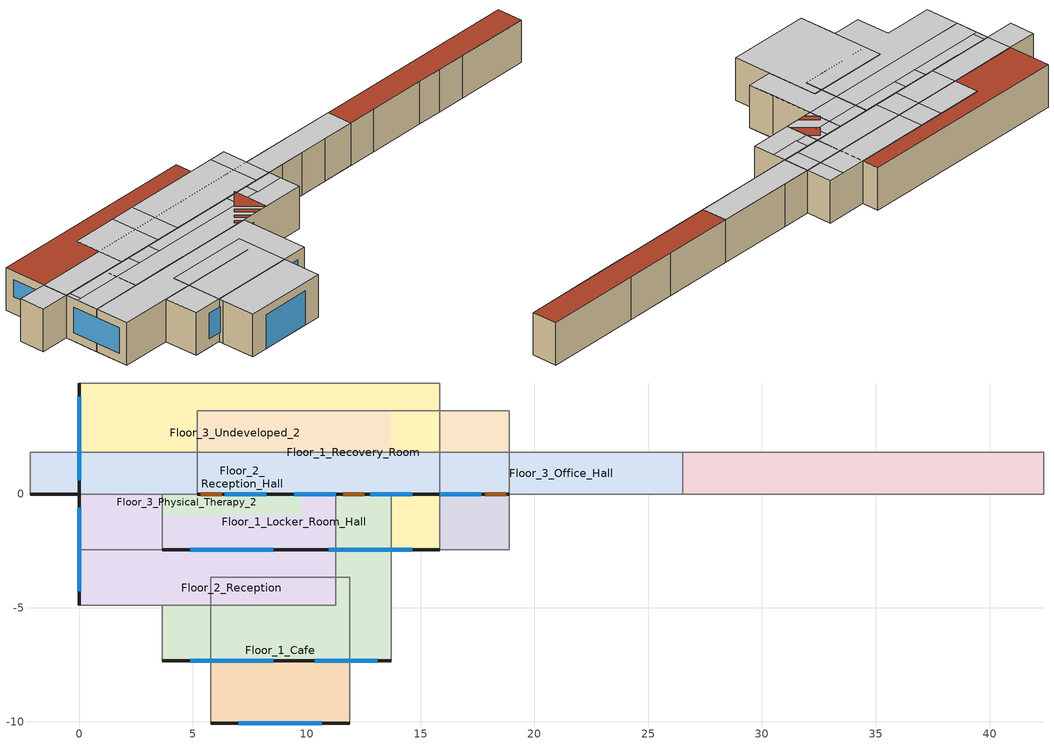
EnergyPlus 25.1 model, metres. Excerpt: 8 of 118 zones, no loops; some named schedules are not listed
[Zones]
Floor_1_Cafe
 floor ground (Floor1CafeSlab_Ffactor): 11.89,-10.06 5.79,-10.06 5.79,-3.66 11.89,-3.66 z0
 wall outside (ExtWall_MetalFramed_NonRes): 5.79,-10.06 11.89,-10.06 z0:3.05
 wall to Floor_1_Lobby_Hall (IntWall_MetalFramed): 11.89,-3.66 5.79,-3.66 z0:3.05
 wall to Floor_1_Lobby (IntWall_MetalFramed): 5.79,-3.66 5.79,-7.62 z0:3.05
 wall to Floor_1_Reception (IntWall_MetalFramed): 11.89,-10.06 11.89,-3.66 z0:3.05
 wall to SW_Stair (IntWall_MetalFramed): 5.79,-7.62 5.79,-10.06 z0:3.05
 window (FixedWindow_NonRes): 7.01,-10.06 10.67,-10.06 z0.03:2.46
Floor_1_Locker_Room_Hall
 floor adiabatic (IntFloor): 0,-2.44 0,0 18.9,0 18.9,-2.44 z0
 wall to Floor_1_Sterile_Hall (IntWall_MetalFramed): 18.9,-2.44 18.9,0 z0:3.05
 wall to Floor_1_Pre_Op_Hall (IntWall_MetalFramed): 0,0 0,-2.44 z0:3.05
 wall to Floor_1_Operating_Room_3 (IntWall_MetalFramed): 18.9,0 10.36,0 z0:3.05
 wall to Floor_1_Pre_Op_Room_2 (IntWall_MetalFramed): 0,-2.44 3.96,-2.44 z0:3.05
 wall to Floor_1_Nourishment (IntWall_MetalFramed): 3.96,-2.44 6.1,-2.44 z0:3.05
 wall to Floor_1_Nurse_Janitor (IntWall_MetalFramed): 6.1,-2.44 8.84,-2.44 z0:3.05
 wall to Floor_1_Sterile_Storage (IntWall_MetalFramed): 8.84,-2.44 18.9,-2.44 z0:3.05
 wall to Floor_1_Locker_Room (IntWall_MetalFramed): 6.71,0 0,0 z0:3.05
 wall to Floor_1_Lounge (IntWall_MetalFramed): 10.36,0 6.71,0 z0:3.05
 ceiling to Floor_2_Nurse_Station_1 (IntFloor Reversed): 18.9,0 16.76,0 16.76,-0.91 18.9,-0.91 z3.05
 ceiling to Floor_2_Work_Hall (IntFloor Reversed): 18.9,-0.91 0,-0.91 0,-2.44 18.9,-2.44 z3.05
 ceiling to Floor_2_Exam_Hall_4 (IntFloor Reversed): 16.76,0 14.94,0 14.94,-0.91 16.76,-0.91 z3.05
 ceiling to Floor_2_Exam_7 (IntFloor Reversed): 7.62,0 7.62,-0.91 14.94,-0.91 14.94,0 z3.05
 ceiling to Floor_2_Exam_Hall_5 (IntFloor Reversed): 5.79,0 5.79,-0.91 7.62,-0.91 7.62,0 z3.05
 ceiling to Floor_2_Nurse_Station_2 (IntFloor Reversed): 5.79,0 0.3,0 0.3,-0.91 5.79,-0.91 z3.05
 ceiling to Floor_2_Exam_Hall_6 (IntFloor Reversed): 0,-0.91 0.3,-0.91 0.3,0 0,0 z3.05
Floor_1_Recovery_Room
 floor ground (Floor1RecoveryRoomSlab_Ffactor): 18.9,0 5.18,0 5.18,3.66 18.9,3.66 z0
 wall outside (ExtWall_MetalFramed_NonRes): 5.18,0 18.9,0 z0:3.05
 wall to Floor_1_Step_Down (IntWall_MetalFramed): 5.18,3.66 5.18,0 z0:3.05
 wall to Floor_1_Anesthesia (IntWall_MetalFramed): 18.9,0 18.9,3.66 z0:3.05
 wall to Floor_1_Nurse_Hall (IntWall_MetalFramed): 18.9,3.66 5.18,3.66 z0:3.05
 window (FixedWindow_NonRes): 9.45,0 11.28,0 / 12.8,0 14.63,0 / 15.85,0 17.68,0 / 6.4,0 8.23,0 z1.22:2.44
 door (Swinging Door_con): 11.61,0 12.52,0 / 5.35,0 6.26,0 / 17.85,0 18.76,0 z0:2.13
 ceiling to Floor_2_Exam_2 (IntFloor Reversed): 5.18,0 8.53,0 8.53,3.66 5.18,3.66 z3.05
 ceiling to Floor_2_Exam_3 (IntFloor Reversed): 10.36,0 17.68,0 17.68,3.66 10.36,3.66 z3.05
 ceiling to Floor_2_Exam_Hall_2 (IntFloor Reversed): 8.53,0 10.36,0 10.36,3.66 8.53,3.66 z3.05
 ceiling to Floor_2_Exam_Hall_3 (IntFloor Reversed): 18.9,3.66 17.68,3.66 17.68,0 18.9,0 z3.05
Floor_2_Reception
 floor to Floor_1_Lobby_Hall (IntFloor): 9.75,-0.91 3.66,-0.91 3.66,0 9.75,0 z0
 floor to Floor_1_Reception (IntFloor): 9.75,0 13.72,0 13.72,-7.32 9.75,-7.32 z0
 floor to Floor_1_Cafe (IntFloor): 3.66,-7.32 3.66,-0.91 9.75,-0.91 9.75,-7.32 z0
 floor to Floor_1_Lobby (IntFloor): 0,0 3.66,0 3.66,-4.88 0,-4.88 z0
 wall outside (ExtWall_MetalFramed_NonRes): 3.66,-7.32 13.72,-7.32 / 0,0 0,-4.88 z0:3.05
 wall to Floor_2_Work_Hall (IntWall_MetalFramed): 13.72,0 0,0 z0:3.05
 wall to SW_Stair (IntWall_MetalFramed): 0,-4.88 3.66,-4.88 3.66,-7.32 z0:3.05
 wall to Floor_2_Reception_Hall (IntWall_MetalFramed): 13.72,-7.32 13.72,-5.49 z0:3.05
 wall to Floor_2_Reception_Toilet (IntWall_MetalFramed): 13.72,-5.49 13.72,0 z0:3.05
 window (FixedWindow_NonRes): 4.88,-7.32 8.53,-7.32 / 0,-0.61 0,-4.27 z0.61:2.44; 10.36,-7.32 13.11,-7.32 z1.22:2.44
Floor_2_Reception_Hall
 floor to Floor_1_Scheduling (IntFloor): -2.13,1.83 0,1.83 0,0 -2.13,0 z0
 floor to Floor_1_Pre_Op_Hall (IntFloor): 2.74,1.83 5.18,1.83 5.18,0 2.74,0 z0
 floor to Floor_1_Pre_Op_Room_2 (IntFloor): 9.14,1.83 9.14,0 5.18,0 5.18,1.83 z0
 floor to Floor_1_Nourishment (IntFloor): 9.14,1.83 11.28,1.83 11.28,0 9.14,0 z0
 floor to Floor_1_Clean (IntFloor): 11.28,1.83 14.02,1.83 14.02,0 11.28,0 z0
 floor to Floor_1_Dictation (IntFloor): 14.02,1.83 16.76,1.83 16.76,0 14.02,0 z0
 floor to Floor_1_Soil (IntFloor): 16.76,1.83 19.51,1.83 19.51,0 16.76,0 z0
 floor to Floor_1_Sterile_Hall (IntFloor): 26.52,0 24.08,0 24.08,1.83 26.52,1.83 z0
 floor to Floor_1_Pre_Op_Room_1 (IntFloor): 2.74,0 0,0 0,1.83 2.74,1.83 z0
 floor to Floor_1_Soil_Work (IntFloor): 19.51,0.61 24.08,0.61 24.08,0 19.51,0 z0
 floor to Floor_1_Clean_Work (IntFloor): 24.08,0.61 19.51,0.61 19.51,1.83 24.08,1.83 z0
 wall outside (ExtWall_MetalFramed_NonRes): -2.13,0 0,0 z0:3.05
 wall to Floor_2_Office_Hall (IntWall_MetalFramed): 26.52,0 26.52,1.83 z0:3.05
 wall to Floor_2_Scheduling_1 (IntWall_MetalFramed): 26.52,1.83 21.03,1.83 z0:3.05
 wall to Floor_2_Exam_Hall_1 (IntWall_MetalFramed): 3.66,0 5.49,0 z0:3.05
 wall to Floor_2_Exam_2 (IntWall_MetalFramed): 5.49,0 10.97,0 z0:3.05
 wall to Floor_2_Exam_Hall_2 (IntWall_MetalFramed): 10.97,0 12.8,0 z0:3.05
 wall to Floor_2_Exam_3 (IntWall_MetalFramed): 12.8,0 20.12,0 z0:3.05
 wall to Floor_2_Exam_Hall_3 (IntWall_MetalFramed): 20.12,0 21.95,0 z0:3.05
 wall to Floor_2_Dictation (IntWall_MetalFramed): 21.95,0 24.08,0 z0:3.05
 wall to Floor_2_Lounge (IntWall_MetalFramed): 24.08,0 26.52,0 z0:3.05
 wall to Floor_2_X_Ray (IntWall_MetalFramed): 21.03,1.83 5.79,1.83 z0:3.05
 wall to Floor_2_Scheduling_2 (IntWall_MetalFramed): 5.79,1.83 0,1.83 z0:3.05
 wall to Floor_2_Reception_Toilet (IntWall_MetalFramed): 0,1.83 -2.13,1.83 z0:3.05
 wall to Floor_2_Exam_1 (IntWall_MetalFramed): 0,0 3.66,0 z0:3.05
 ceiling to Floor_3_Undeveloped_1 (IntFloor Reversed): 0,1.83 0,0 12.8,0 12.8,1.83 z3.05
 ceiling to Floor_3_Treatment (IntFloor Reversed): 12.8,1.83 12.8,0 17.07,0 17.07,1.83 z3.05
Floor_3_Office_Hall
 floor to Floor_2_Work_Hall (IntFloor): 0,1.83 42.37,1.83 42.37,0 0,0 z0
 wall outside (ExtWall_MetalFramed_NonRes): 0,1.83 0,0 z0:3.05
 wall to Floor_3_Lounge (IntWall_MetalFramed): 42.37,1.83 35.36,1.83 z0:3.05
 wall to Floor_3_Undeveloped_2 (IntWall_MetalFramed): 0,0 15.85,0 z0:3.05
 wall to Floor_3_Mechanical_Hall (IntWall_MetalFramed): 42.37,0 42.37,1.83 z0:3.05
 wall to Floor_3_Humid (IntWall_MetalFramed): 32.92,0 34.75,0 z0:3.05
 wall to Floor_3_Treatment (IntWall_MetalFramed): 28.65,0 32.92,0 z0:3.05
 wall to Floor_3_Physical_Therapy_Toilet (IntWall_MetalFramed): 34.75,0 36.88,0 z0:3.05
 wall to Floor_3_Utility (IntWall_MetalFramed): 36.88,0 42.37,0 z0:3.05
 wall to Floor_3_Storage_2 (IntWall_MetalFramed): 35.36,1.83 31.7,1.83 z0:3.05
 wall to Floor_3_Office (IntWall_MetalFramed): 31.7,1.83 3.66,1.83 z0:3.05
 wall to Floor_3_Elevator_Hall (IntWall_MetalFramed): 3.66,1.83 0,1.83 z0:3.05
 wall to Floor_3_Undeveloped_1 (IntWall_MetalFramed): 15.85,0 28.65,0 z0:3.05
 roof outside (FlatRoof_WoodFramingAndOther_NonRes): 42.37,1.83 0,1.83 0,0 42.37,0 z3.05
Floor_3_Physical_Therapy_2
 floor to Floor_2_Exam_3 (IntFloor): 0,-4.88 0,-1.83 3.05,-1.83 3.05,-4.88 z0
 floor to Floor_2_Exam_Hall_3 (IntFloor): 3.05,-4.88 3.05,-1.83 4.88,-1.83 4.88,-4.88 z0
 floor to Floor_2_Dictation (IntFloor): 4.88,-4.88 4.88,-1.83 7.01,-1.83 7.01,-4.88 z0
 floor to Floor_2_Lounge (IntFloor): 7.01,-4.88 7.01,-1.83 9.45,-1.83 9.45,-4.88 z0
 floor to Floor_2_Office_Hall (IntFloor): 9.45,-4.88 9.45,0 11.28,0 11.28,-4.88 z0
 floor to Floor_2_Reception_Hall (IntFloor): 9.45,0 9.45,-1.83 0,-1.83 0,0 z0
 wall to Floor_3_Physical_Therapy_1 (IntWall_MetalFramed): 0,-4.88 11.28,-4.88 z0:3.05
 wall to Floor_3_Treatment (IntWall_MetalFramed): 0,0 0,-4.88 z0:3.05
 wall to Floor_3_Humid (IntWall_MetalFramed): 1.83,0 0,0 z0:3.05
 wall to Floor_3_Work (IntWall_MetalFramed): 11.28,-4.88 11.28,0 z0:3.05
 wall to Floor_3_Mechanical_Hall (IntWall_MetalFramed): 11.28,0 9.45,0 z0:3.05
 wall to Floor_3_Storage_1 (IntWall_MetalFramed): 9.45,0 3.96,0 z0:3.05
 wall to Floor_3_Dressing_Room (IntWall_MetalFramed): 3.96,0 1.83,0 z0:3.05
 roof outside (FlatRoof_WoodFramingAndOther_NonRes): 0,-4.88 11.28,-4.88 11.28,0 0,0 z3.05
Floor_3_Undeveloped_2
 floor to Floor_2_Reception (IntFloor): 0,4.88 13.72,4.88 13.72,-2.44 3.66,-2.44 3.66,0 0,0 z0
 floor to Floor_2_Reception_Hall (IntFloor): 13.72,-2.44 13.72,-0.61 15.85,-0.61 15.85,-2.44 z0
 floor to Floor_2_Reception_Toilet (IntFloor): 15.85,4.88 15.85,-0.61 13.72,-0.61 13.72,4.88 z0
 wall outside (ExtWall_MetalFramed_NonRes): 0,4.88 0,0 / 3.66,-2.44 15.85,-2.44 z0:3.05
 wall to SW_Stair (IntWall_MetalFramed): 0,0 3.66,0 3.66,-2.44 z0:3.05
 wall to Floor_3_Undeveloped_1 (IntWall_MetalFramed): 15.85,-2.44 15.85,4.88 z0:3.05
 window (FixedWindow_NonRes): 0,4.27 0,0.61 / 4.88,-2.44 8.53,-2.44 / 10.97,-2.44 14.63,-2.44 z1.22:2.44
 roof outside (FlatRoof_WoodFramingAndOther_NonRes): 0,4.88 0,0 3.66,0 3.66,-2.44 15.85,-2.44 15.85,4.88 z3.05
[Building]
Outpatient: North Axis {deg}=0; Loads Convergence Tolerance Value {W}=0.5; Temperature Convergence Tolerance Value {deltaC}=0.5; Solar Distribution=FullExterior; Maximum Number of Warmup Days=50
[Site:Location]
RED BLUFF: Latitude {deg}=38.58; Longitude {deg}=-121.49; Time Zone {hr}=-8; Elevation {m}=107.5944
[SizingPeriod:DesignDay] Day of Month=21; Day Type=SummerDesignDay; Dry-Bulb Temperature Range Modifier Type=DefaultMultipliers; Humidity Condition Type=WetBulb; Barometric Pressure {Pa}=100043; Wind Speed {m/s}=3.5; Wind Direction {deg}=150; Rain Indicator=No; Snow Indicator=No; Daylight Saving Time Indicator=No; Solar Model Indicator=ASHRAETau
Name | Month | Maximum Dry-Bulb Temperature {C} | Daily Dry-Bulb Temperature Range {deltaC} | Wetbulb or DewPoint at Maximum Dry-Bulb {C} | ASHRAE Clear Sky Optical Depth for Beam Irradiance (taub) | ASHRAE Clear Sky Optical Depth for Diffuse Irradiance (taud)
RED BLUFF  August .4% Condns DB=>MCWB | 8 | 42.2 | 17.3 | 21.1 | 0.337 | 2.494
RED BLUFF  July .4% Condns DB=>MCWB | 7 | 43.3 | 17.1 | 20.9 | 0.354 | 2.452
RED BLUFF  June .4% Condns DB=>MCWB | 6 | 42.4 | 15.3 | 20.3 | 0.349 | 2.478
RED BLUFF  November .4% Condns DB=>MCWB | 11 | 27.2 | 11.2 | 14.3 | 0.31 | 2.553
[Site:WaterMainsTemperature]
Calculation Method=Schedule; Temperature Schedule=WaterMainCZ11
[Material]
Name | Roughness | Thickness {m} | Conductivity {W/m-K} | Density {kg/m3} | Specific Heat {J/kg-K} | Thermal Absorptance | Solar Absorptance | Visible Absorptance
Air - Metal Wall Framing - 16 or 24 in. OC | Smooth | 0.1397 | 1.22017 | 1.28148 | 1004.832 | 0.9 | 0.7 | 0.7
ExtWall_MetalFramed_NonRes Insulation | Smooth | 0.007874 | 0.0230188 | 16.0185 | 1130.436 | 0.9 | 0.7 | 0.7
Gypsum Board - 5/8 in. | MediumRough | 0.016002 | 0.158656 | 640.739 | 1130.436 | 0.9 | 0.7 | 0.8
Metal Standing Seam - 1/16 in. | Smooth | 0.0015875 | 15.363 | 7820.53 | 502.416 | 0.85 | 0.92 | 0.85
Stucco - 7/8 in. | MediumRough | 0.022352 | 0.700948 | 1855.1 | 837.36 | 0.9 | 0.7 | 0.8
Concrete - 140 lb/ft3 - 4 in. | MediumRough | 0.1016 | 1.9514 | 2239.06 | 921.096 | 0.9 | 0.7 | 0.8
Carpet - 3/4 in. | Smooth | 0.01905 | 0.0455183 | 288.332 | 1381.644 | 0.9 | 0.7 | 0.8
Metal Deck - 1/16 in. | MediumRough | 0.0015875 | 45.3452 | 7820.53 | 502.416 | 0.9 | 0.7 | 0.8
Built-up roofing | Rough | 0.0002413 | 0.023072 | 17940.7 | 6.10864e+06 | 0.9 | 0.7 | 0.8
FlatRoof_WoodFramingAndOther_NonRes Insulation | Smooth | 0.063754 | 0.0230188 | 16.0185 | 1130.436 | 0.9 | 0.7 | 0.8
[Material:NoMass]
Opaque Door panel_con: Roughness=MediumRough; Thermal Resistance {m2-K/W}=0.475973; Thermal Absorptance=0.9; Solar Absorptance=0.7; Visible Absorptance=0.7
[WindowMaterial:SimpleGlazingSystem]
FixedWindow_NonRes Material: U-Factor {W/m2-K}=5.8418; Solar Heat Gain Coefficient=0.7252; Visible Transmittance=0.42
[Construction]
FixedWindow_NonRes: FixedWindow_NonRes Material
IntWall_MetalFramed: Gypsum Board - 5/8 in., Air - Metal Wall Framing - 16 or 24 in. OC, Gypsum Board - 5/8 in.
ExtWall_MetalFramed_NonRes: Stucco - 7/8 in., ExtWall_MetalFramed_NonRes Insulation, Air - Metal Wall Framing - 16 or 24 in. OC, Gypsum Board - 5/8 in.
IntFloor: Metal Deck - 1/16 in., Concrete - 140 lb/ft3 - 4 in., Carpet - 3/4 in.
FlatRoof_WoodFramingAndOther_NonRes: Built-up roofing, Metal Standing Seam - 1/16 in., FlatRoof_WoodFramingAndOther_NonRes Insulation, Gypsum Board - 5/8 in.
IntFloor Reversed: Carpet - 3/4 in., Concrete - 140 lb/ft3 - 4 in., Metal Deck - 1/16 in.
Swinging Door_con: Opaque Door panel_con
[Construction:FfactorGroundFloor] F-Factor {W/m-K}=1.26363
Name | Area {m2} | PerimeterExposed {m}
Floor1CafeSlab_Ffactor | 39.0193 | 6.096
Floor1RecoveryRoomSlab_Ffactor | 50.1676 | 13.716
[InternalMass] Construction=IntWall_MetalFramed
Name | Zone or ZoneList | Surface Area {m2}
Floor 1 Cafe_InternalMass_1 | Floor_1_Cafe | 78.0386
Floor 1 Locker Room Hall_InternalMass_1 | Floor_1_Locker_Room_Hall | 92.1598
Floor 1 Recovery Room_InternalMass_1 | Floor_1_Recovery_Room | 100.3353
Floor 2 Reception_InternalMass_1 | Floor_2_Reception | 182.8332
Floor 2 Reception Hall_InternalMass_1 | Floor_2_Reception_Hall | 104.7946
Floor 3 Office Hall_InternalMass_1 | Floor_3_Office_Hall | 154.9623
Floor 3 Physical Therapy 2_InternalMass_1 | Floor_3_Physical_Therapy_2 | 109.9972
Floor 3 Undeveloped 2_InternalMass_1 | Floor_3_Undeveloped_2 | 214.0486
[Daylighting:Controls]
Floor 2 Reception_DaylCtrl: Zone or Space=Floor_2_Reception; Lighting Control Type=Continuousoff; Minimum Input Power Fraction for Continuous or ContinuousOff Dimming Control=0.2; Minimum Light Output Fraction for Continuous or ContinuousOff Dimming Control=0.2; Number of Stepped Control Steps=3; Probability Lighting will be Reset When Needed in Manual Stepped Control=1; Glare Calculation Daylighting Reference Point=Floor 2 Reception_DaylRefPt1; Glare Calculation Azimuth Angle of View Direction Clockwise from Zone y-Axis {deg}=180; Maximum Allowable Discomfort Glare Index=22; Daylighting Reference Point 1=Floor 2 Reception_DaylRefPt1; Fraction of Lights Controlled by Reference Point 1=0.23; Illuminance Setpoint at Reference Point 1 {lux}=269; Daylighting Reference Point 2=Floor 2 Reception_DaylRefPt2; Fraction of Lights Controlled by Reference Point 2=0.54; Illuminance Setpoint at Reference Point 2 {lux}=269
[Zone] Type=1; Multiplier=1; Ceiling Height {m}=autocalculate; Volume {m3}=autocalculate; Part of Total Floor Area=Yes
Name | Floor Area {m2}
Floor_1_Cafe | 39.01926
Floor_1_Locker_Room_Hall | 46.0799
Floor_2_Reception_Hall | 52.3973
Floor_3_Office_Hall | 77.4811
Floor_3_Undeveloped_2 | 107.024
Floor_1_Recovery_Room | 50.16762
Floor_2_Reception | 91.4166
Floor_3_Physical_Therapy_2 | 54.9986
[People]
People_Floor_1_Cafe: Zone or ZoneList or Space or SpaceList=Floor_1_Cafe; Number of People Schedule=OutpatientHealthOccupancy; Number of People Calculation Method=People/Area; People per Floor Area {person/m2}=0.355209; Fraction Radiant=0.3; Sensible Heat Fraction=autocalculate; Activity Level Schedule=DiningAreaPeopleActivityLevel; Carbon Dioxide Generation Rate {m3/s-W}=3.82e-08; Enable ASHRAE 55 Comfort Warnings=No; Mean Radiant Temperature Calculation Type=EnclosureAveraged; Clothing Insulation Calculation Method=ClothingInsulationSchedule; Cold Stress Temperature Threshold {C}=15.56; Heat Stress Temperature Threshold {C}=30
[Lights]
Lights_Floor_1_Cafe: Zone or ZoneList or Space or SpaceList=Floor_1_Cafe; Schedule=OutpatientHealthLights; Design Level Calculation Method=Watts/Area; Watts per Floor Area {W/m2}=4.30556; Return Air Fraction=0; Fraction Radiant=0.58; Fraction Visible=0; Fraction Replaceable=1; Return Air Fraction Calculated from Plenum Temperature=No; Return Air Fraction Function of Plenum Temperature Coefficient 1=0; Return Air Fraction Function of Plenum Temperature Coefficient 2 {1/K}=0
[ElectricEquipment] Zone or ZoneList or Space or SpaceList=Floor_1_Cafe; Design Level Calculation Method=Watts/Area; Fraction Latent=0
Name | Schedule | Watts per Floor Area {W/m2} | Fraction Radiant | Fraction Lost
Equip_Floor_1_Cafe | OutpatientHealthElecEquipment | 5.38196 | 0.2 | 0
Refrig_Floor_1_Cafe | OutpatientHealthRefrigeration | 2.69098 | 0 | 1
[ZoneInfiltration:DesignFlowRate] Design Flow Rate Calculation Method=Flow/ExteriorWallArea; Flow Rate per Exterior Surface Area {m3/s-m2}=0.00173228; Constant Term Coefficient=1; Temperature Term Coefficient=0; Velocity Term Coefficient=0.224052; Velocity Squared Term Coefficient=0; Density Basis=Outdoor
Name | Zone or ZoneList or Space or SpaceList | Schedule
Infil_Floor_1_Cafe | Floor_1_Cafe | OutpatientHealthInfiltration
Infil_Floor_1_Locker_Room_Hall | Floor_1_Locker_Room_Hall | OutpatientHealthInfiltration
Infil_Floor_2_Reception_Hall | Floor_2_Reception_Hall | OutpatientHealthInfiltration
Infil_Floor_3_Office_Hall | Floor_3_Office_Hall | OutpatientHealthInfiltration
Infil_Floor_3_Undeveloped_2 | Floor_3_Undeveloped_2 | OutpatientHealthInfiltration
Infil_Floor_1_Recovery_Room | Floor_1_Recovery_Room | OutpatientHealthInfiltration
Infil_Floor_2_Reception | Floor_2_Reception | OutpatientOfficeInfiltration
Infil_Floor_3_Physical_Therapy_2 | Floor_3_Physical_Therapy_2 | OutpatientHealthInfiltration
[Exterior:Lights] Control Option=AstronomicalClock
Name | Schedule | Design Level {W}
ExtLights_Motion_Outpatient | OutpatientExtLightingMotionCtrl | 1841.885
ExtLights_NonMotion_Outpatient | OutpatientExtLightingNonMotionCtrl | 1030.665
[Exterior:FuelEquipment]
Elevator_Outpatient: Fuel Use Type=Electricity; Schedule=OutpatientElevator; Design Level {W}=13860.78
[Schedule:Week:Daily]
DiningAreaPeopleActivityLevelWk: DiningAreaPeopleActivityLevelSun, DiningAreaPeopleActivityLevelWD, DiningAreaPeopleActivityLevelWD, DiningAreaPeopleActivityLevelWD, DiningAreaPeopleActivityLevelWD, DiningAreaPeopleActivityLevelWD, DiningAreaPeopleActivityLevelSat, DiningAreaPeopleActivityLevelSun, DiningAreaPeopleActivityLevelWD, DiningAreaPeopleActivityLevelWD, DiningAreaPeopleActivityLevelSun, DiningAreaPeopleActivityLevelSun
OutpatientExtLightingMotionCtrlWk: OutpatientExtLightingMotionCtrlSun, OutpatientExtLightingMotionCtrlWD, OutpatientExtLightingMotionCtrlWD, OutpatientExtLightingMotionCtrlWD, OutpatientExtLightingMotionCtrlWD, OutpatientExtLightingMotionCtrlWD, OutpatientExtLightingMotionCtrlSat, OutpatientExtLightingMotionCtrlSun, OutpatientExtLightingMotionCtrlWD, OutpatientExtLightingMotionCtrlWD, OutpatientExtLightingMotionCtrlSun, OutpatientExtLightingMotionCtrlSun
OutpatientHealthElecEquipmentWk: OutpatientHealthElecEquipmentSun, OutpatientHealthElecEquipmentWD, OutpatientHealthElecEquipmentWD, OutpatientHealthElecEquipmentWD, OutpatientHealthElecEquipmentWD, OutpatientHealthElecEquipmentWD, OutpatientHealthElecEquipmentSat, OutpatientHealthElecEquipmentSun, OutpatientHealthElecEquipmentWD, OutpatientHealthElecEquipmentWD, OutpatientHealthElecEquipmentSun, OutpatientHealthElecEquipmentSun
OutpatientHealthInfiltrationWk: OutpatientHealthInfiltrationSun, OutpatientHealthInfiltrationWD, OutpatientHealthInfiltrationWD, OutpatientHealthInfiltrationWD, OutpatientHealthInfiltrationWD, OutpatientHealthInfiltrationWD, OutpatientHealthInfiltrationSat, OutpatientHealthInfiltrationSun, OutpatientHealthInfiltrationWD, OutpatientHealthInfiltrationWD, OutpatientHealthInfiltrationSun, OutpatientHealthInfiltrationSun
OutpatientHealthLightsWk: OutpatientHealthLightsSun, OutpatientHealthLightsWD, OutpatientHealthLightsWD, OutpatientHealthLightsWD, OutpatientHealthLightsWD, OutpatientHealthLightsWD, OutpatientHealthLightsSat, OutpatientHealthLightsSun, OutpatientHealthLightsWD, OutpatientHealthLightsWD, OutpatientHealthLightsSun, OutpatientHealthLightsSun
OutpatientHealthOccupancyWk: OutpatientHealthOccupancySun, OutpatientHealthOccupancyWD, OutpatientHealthOccupancyWD, OutpatientHealthOccupancyWD, OutpatientHealthOccupancyWD, OutpatientHealthOccupancyWD, OutpatientHealthOccupancySat, OutpatientHealthOccupancySun, OutpatientHealthOccupancyWD, OutpatientHealthOccupancyWD, OutpatientHealthOccupancySun, OutpatientHealthOccupancySun
OutpatientHealthRefrigerationWk: OutpatientHealthRefrigerationSun, OutpatientHealthRefrigerationWD, OutpatientHealthRefrigerationWD, OutpatientHealthRefrigerationWD, OutpatientHealthRefrigerationWD, OutpatientHealthRefrigerationWD, OutpatientHealthRefrigerationSat, OutpatientHealthRefrigerationSun, OutpatientHealthRefrigerationWD, OutpatientHealthRefrigerationWD, OutpatientHealthRefrigerationSun, OutpatientHealthRefrigerationSun
OutpatientOfficeInfiltrationWk: OutpatientOfficeInfiltrationSun, OutpatientOfficeInfiltrationWD, OutpatientOfficeInfiltrationWD, OutpatientOfficeInfiltrationWD, OutpatientOfficeInfiltrationWD, OutpatientOfficeInfiltrationWD, OutpatientOfficeInfiltrationSat, OutpatientOfficeInfiltrationSun, OutpatientOfficeInfiltrationWD, OutpatientOfficeInfiltrationWD, OutpatientOfficeInfiltrationSun, OutpatientOfficeInfiltrationSun
[Schedule:Year]
DiningAreaPeopleActivityLevel: DiningAreaPeopleActivityLevelWk, 1, 1, 12, 31
OutpatientElevator: OutpatientElevatorWk, 1, 1, 12, 31
OutpatientExtLightingMotionCtrl: OutpatientExtLightingMotionCtrlWk, 1, 1, 12, 31
OutpatientExtLightingNonMotionCtrl: OutpatientExtLightingNonMotionCtrlWk, 1, 1, 12, 31
OutpatientHealthElecEquipment: OutpatientHealthElecEquipmentWk, 1, 1, 12, 31
OutpatientHealthInfiltration: OutpatientHealthInfiltrationWk, 1, 1, 12, 31
OutpatientHealthLights: OutpatientHealthLightsWk, 1, 1, 12, 31
OutpatientHealthOccupancy: OutpatientHealthOccupancyWk, 1, 1, 12, 31
OutpatientHealthRefrigeration: OutpatientHealthRefrigerationWk, 1, 1, 12, 31
OutpatientOfficeInfiltration: OutpatientOfficeInfiltrationWk, 1, 1, 12, 31
[Schedule:Compact]
WaterMainCZ11: Through: 1/31, For: AllDays, Until: 24:00, 10.89, Through: 2/28, For: AllDays, Until: 24:00, 10.28, Through: 3/31, For: AllDays, Until: 24:00, 11.28, Through: 4/30, For: AllDays, Until: 24:00, 12.28, Through: 5/31, For: AllDays, Until: 24:00, 12.56, Through: 6/30, For: AllDays, Until: 24:00, 14.5, Through: 7/31, For: AllDays, Until: 24:00, 17.11, Through: 8/31, For: AllDays, Until: 24:00, 18, Through: 9/30, For: AllDays, Until: 24:00, 17.39, Through: 10/31, For: AllDays, Until: 24:00, 16.33, Through: 11/30, For: AllDays, Until: 24:00, 14, Through: 12/31, For: AllDays, Until: 24:00, 11.78
